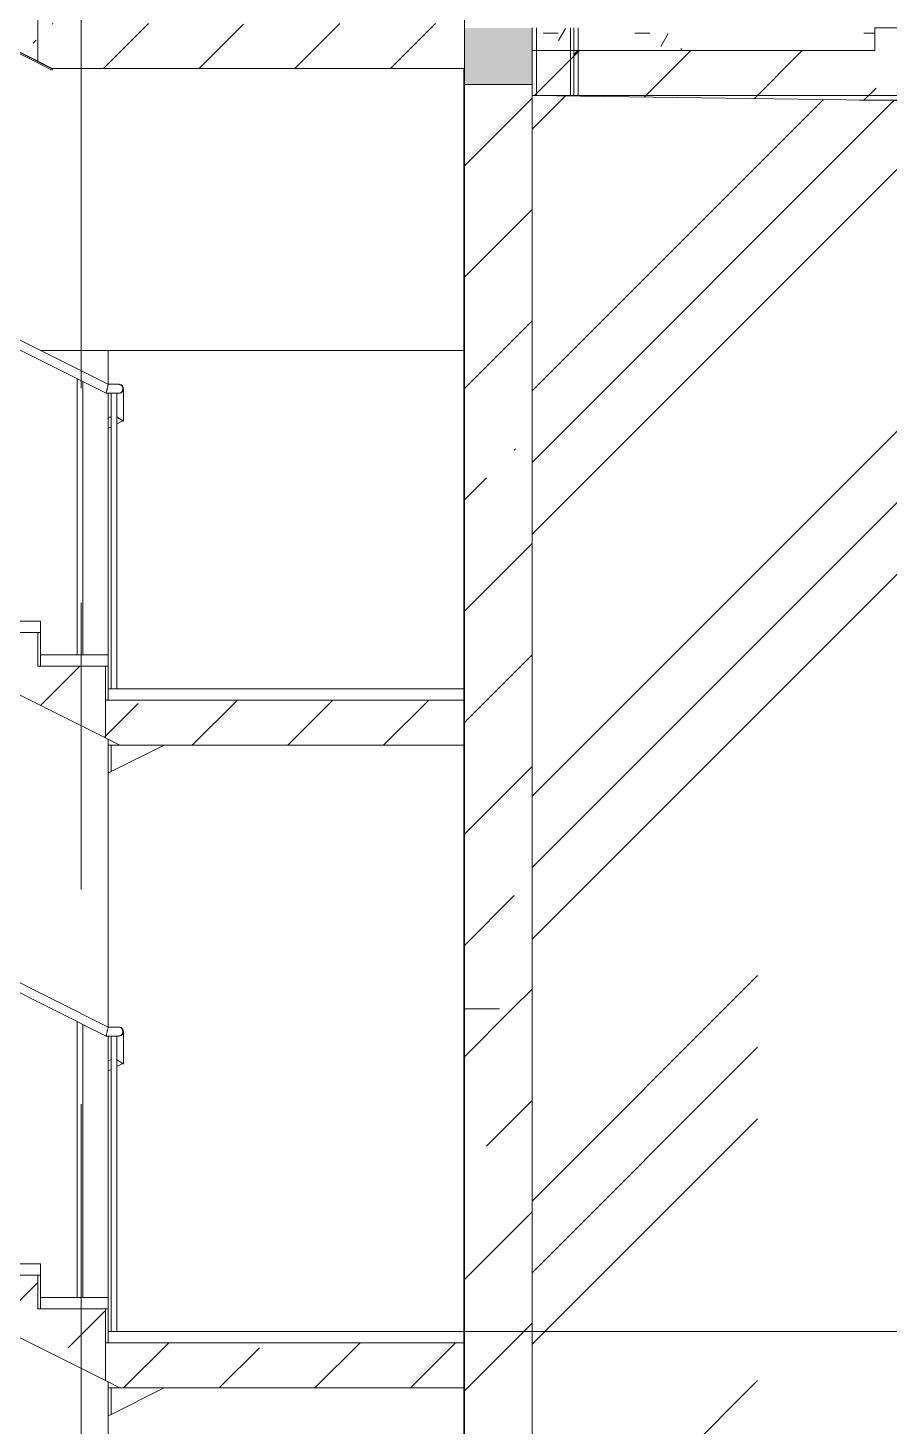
# Model space of a CAD drawing. Header units: millimetres. Extents: x -39507 to 33074, y -24219 to 30962.
# Drawn here: x 23481 to 27300, y -12299 to -6100 of the extents above; entities that cross this region are included whole.
import ezdxf

# ---------------------------------------------------------------- set-up
doc = ezdxf.new("R2010")
doc.units = ezdxf.units.MM
doc.linetypes.add('Осевые', pattern=[6350, 1270, -952.5, 3175, -952.5])
for name, color, linetype, lineweight in [('Балясины', 7, 'Continuous', 9), ('Верхние поручни', 7, 'Continuous', 9), ('Высотные отметки', 7, 'Continuous', 9), ('Лестницы', 7, 'Continuous', 9), ('Лестницы-1', 7, 'Continuous', 18), ('Обобщенные модели', 7, 'Continuous', 9), ('Обобщенные модели-1', 7, 'Continuous', 18), ('Общие ребра', 7, 'Continuous', 9), ('Ограждение', 7, 'Continuous', 9), ('Основа _2_-1', 7, 'Continuous', 9), ('Отделка 1 _4_-1', 7, 'Continuous', 9), ('Отделка 2 _5_-1', 7, 'Continuous', 9), ('Перекрытия', 7, 'Continuous', 9), ('Проступи_подступенки', 7, 'Continuous', 18), ('Проступи_подступенки-1', 7, 'Continuous', 9), ('Стены', 7, 'Continuous', 9), ('Стены-1', 7, 'Continuous', 18), ('Структура _1_', 7, 'Continuous', 18), ('Термическая_воздушная прослойка _3_-1', 7, 'Continuous', 9), ('Фундамент несущей конструкции', 7, 'Continuous', 9), ('Фундамент несущей конструкции-1', 7, 'Continuous', 18), ('Черная _3 сплошная', 7, 'Continuous', 18), ('Штриховка разреза-2', 7, 'Continuous', 9)]:
    doc.layers.add(name, color=color, linetype=linetype, lineweight=lineweight)
doc.layers.add('Оси-3', color=7, linetype='Осевые', lineweight=9, true_color=0xaaaaaa)
doc.layers.add('Элементы узлов-2', color=7, linetype='Continuous', lineweight=9, true_color=0x585858)
pattern_1 = [(45, (-2885.9, 6475), (-493.914, 493.914), []), (45, (-2392, 6475), (-493.914, 493.914), [873.125, -174.625, 6.706, -167.919])]
pattern_2 = [(45, (-2885.9, 6475), (-424.264, 424.264), [600, -100, 20, -100]), (45, (-2885.9, 6899), (-424.264, 424.264), [])]

# ---------------------------------------------------------------- blocks, each defined once
blk = doc.blocks.new('Стена монолитная - Стена монолитная-463893-Разрез 2-2')
at = {"layer": 'Штриховка разреза-2'}
h = blk.add_hatch(dxfattribs=at)
h.set_pattern_fill('FP_1', color=256, style=0, pattern_type=2)
h.set_pattern_definition(pattern_1)
h.paths.add_polyline_path([(-31682.9, -16700), (-31382.9, -16700), (-31382.9, -10800), (-31682.9, -10800), (-31682.9, -16398.6)], flags=0)
h.paths.add_polyline_path([(25417.1, -16700), (25717.1, -16700), (25717.1, -10450), (25417.1, -10450), (25417.1, -16398.6)], flags=0)
at = {"layer": 'Стены'}
for p, q in [((25467.1, -10450), (25418.1, -10450)), ((25417.1, -16700), (25417.1, -10700))]:
    blk.add_line(p, q, dxfattribs=at)
at = {"layer": 'Стены-1'}
for p, q in [((25417.1, -10450), (25417.1, -16700)), ((25717.1, -16700), (25717.1, -10450))]:
    blk.add_line(p, q, dxfattribs=at)
blk = doc.blocks.new('Стена наружная на отм_-10_450 - Стена наружная на отм_-10_450-507337-Разрез 2-2')
at = {"layer": 'Фундамент несущей конструкции'}
h = blk.add_hatch(dxfattribs=at)
h.set_pattern_fill('FP_1', color=256, style=0, pattern_type=2)
h.set_pattern_definition(pattern_1)
h.paths.add_polyline_path([(25717.1, -10450), (25717.1, -6350), (25417.1, -6350), (25417.1, -10450)], flags=0)
h.paths.add_polyline_path([(-31382.9, -10390), (-31382.9, -6350), (-31682.9, -6350), (-31682.9, -10390), (-31387.3, -10390)], flags=0)
for p, q in [((25717.1, -6350), (25417.1, -6350)), ((25417.1, -6350), (25417.1, -10450)), ((25542.1, -6350), (25572.1, -6350)), ((25417.5, -10450), (25572.1, -10450)), ((25572.1, -10450), (25542.1, -10450))]:
    blk.add_line(p, q, dxfattribs=at)
at = {"layer": 'Фундамент несущей конструкции-1'}
for p, q in [((25417.1, -6350), (25417.1, -10450)), ((25717.1, -10450), (25717.1, -6350))]:
    blk.add_line(p, q, dxfattribs=at)
blk = doc.blocks.new('консоль5 - консоль-537853-Разрез 2-2')
at = {"layer": 'Фундамент несущей конструкции'}
blk.add_line((25717.1, -6465), (25717.1, -10450), dxfattribs=at)
blk = doc.blocks.new('консоль8 - консоль-537953-Разрез 2-2')
at = {"layer": 'Фундамент несущей конструкции'}
for p, q in [((25717.1, -6300), (25717.1, -10450)), ((27437.1, -6400), (27437.1, -6300))]:
    blk.add_line(p, q, dxfattribs=at)
blk = doc.blocks.new('консоль10 - консоль-665192-Разрез 2-2')
at = {"layer": 'Фундамент несущей конструкции'}
for p, q in [((25717.1, -6300), (25717.1, -10450)), ((27437.1, -6400), (27437.1, -6300))]:
    blk.add_line(p, q, dxfattribs=at)
blk = doc.blocks.new('Крыльцо А6 - Крыльцо А-17-1224198-Разрез 2-2')
at = {"layer": 'Обобщенные модели'}
h = blk.add_hatch(dxfattribs=at)
h.set_pattern_fill('FP_1', color=256, style=0, pattern_type=2)
h.set_pattern_definition(pattern_1)
h.paths.add_polyline_path([(27437.1, -6423.7), (27437.1, -6100), (27237.1, -6100), (27237.1, -6200), (25717.1, -6200), (25717.1, -6400), (27404, -6423.3)], flags=0)
at = {"layer": 'Обобщенные модели-1'}
for p, q in [((27437.1, -6100), (27237.1, -6100)), ((27237.1, -6100), (27237.1, -6200)), ((27437.1, -6423.7), (27437.1, -6100)), ((27237.1, -6200), (25717.1, -6200)), ((25717.1, -6200), (25717.1, -6450))]:
    blk.add_line(p, q, dxfattribs=at)
blk = doc.blocks.new('Ограждение - 25mm-V154-Разрез 2-2')
at = {"layer": 'Балясины'}
for p, q in [((23700, -7656.2), (23700, -8880)), ((23700.3, -7656.3), (23700.3, -7656.3)), ((23725, -8880), (23725, -7668.7)), ((23712.5, -8880), (23701.7, -8880)), ((23701.7, -8880), (23712.5, -8880)), ((23712.5, -8880), (23718.3, -8880)), ((23718.3, -8880), (23712.5, -8880)), ((23718.8, -8880), (23723.3, -8880)), ((23723.3, -8880), (23718.8, -8880))]:
    blk.add_line(p, q, dxfattribs=at)
blk = doc.blocks.new('Ограждение - 25mm-V44-Разрез 2-2')
at = {"layer": 'Балясины'}
for p, q in [((-23340.4, 18110), (-23340.4, 16800)), ((-23315.4, 16800), (-23315.4, 18110)), ((-23338.7, 16800), (-23317.1, 16800)), ((-23317.1, 16800), (-23338.7, 16800))]:
    blk.add_line(p, q, dxfattribs=at)
blk = doc.blocks.new('Ограждение - 25mm-6839857-Разрез 2-2')
at = {"layer": 'Балясины'}
for p, q in [((21780, -968.3), (21780, -2130)), ((21805, -2130), (21805, -955.8)), ((21792.5, -2130), (21781.7, -2130)), ((21781.7, -2130), (21792.5, -2130)), ((21792.5, -2130), (21803.3, -2130)), ((21803.3, -2130), (21792.5, -2130))]:
    blk.add_line(p, q, dxfattribs=at)
blk = doc.blocks.new('Ограждение - Ограждение-7015408-Разрез 2-2')
for name, p in [('Ограждение - 25mm-V154-Разрез 2-2', (0, 0)), ('Ограждение - 25mm-V44-Разрез 2-2', (47190.4, -25830)), ('Ограждение - 25mm-V44-Разрез 2-2', (47190.4, -25830)), ('Ограждение - 25mm-V44-Разрез 2-2', (47190.4, -25830)), ('Ограждение - 25mm-V44-Разрез 2-2', (47190.4, -25830)), ('Ограждение - 25mm-V44-Разрез 2-2', (47190.4, -25830)), ('Ограждение - 25mm-V44-Разрез 2-2', (47190.4, -25830)), ('Ограждение - 25mm-V44-Разрез 2-2', (47190.4, -25830)), ('Ограждение - 25mm-6839857-Разрез 2-2', (2070, -6900)), ('Ограждение - 25mm-V154-Разрез 2-2', (0, -2850)), ('Ограждение - 25mm-V44-Разрез 2-2', (47190.4, -28680)), ('Ограждение - 25mm-V44-Разрез 2-2', (47190.4, -28680)), ('Ограждение - 25mm-V44-Разрез 2-2', (47190.4, -28680)), ('Ограждение - 25mm-V44-Разрез 2-2', (47190.4, -28680)), ('Ограждение - 25mm-V44-Разрез 2-2', (47190.4, -28680)), ('Ограждение - 25mm-V44-Разрез 2-2', (47190.4, -28680)), ('Ограждение - 25mm-V44-Разрез 2-2', (47190.4, -28680)), ('Ограждение - 25mm-6839857-Разрез 2-2', (2070, -9750))]:
    blk.add_blockref(name, p)
blk = doc.blocks.new('Тип верхнего поручня - Верхний поручень_Внутренний_-7015432-Разрез 2-2')
at = {"layer": 'Верхние поручни'}
for p, q in [((23837.1, -7680), (21111.7, -6317.3)), ((21071.7, -6342), (23827.7, -7720)), ((23882.5, -7680), (23837.1, -7680)), ((23827.7, -7720), (23882.5, -7720)), ((23904.6, -7843.3), (23904.6, -7700)), ((23850.2, -7823.5), (23837.1, -7830)), ((23837.1, -7874.7), (23850.2, -7868.2)), ((23876.9, -7854.8), (23902.5, -7842)), ((23882.5, -7829.7), (23877.3, -7826.5)), ((23877.3, -7826.5), (23882.5, -7829.7)), ((23837.1, -10530), (21111.7, -9167.3)), ((21071.7, -9192), (23827.7, -10570)), ((23882.5, -10530), (23837.1, -10530)), ((23827.7, -10570), (23882.5, -10570)), ((23904.6, -10693.3), (23904.6, -10550)), ((23850.2, -10673.5), (23837.1, -10680)), ((23837.1, -10724.7), (23850.2, -10718.2)), ((23875, -10705.8), (23902.5, -10692)), ((23882.5, -10679.7), (23877.3, -10676.5)), ((23877.3, -10676.5), (23882.5, -10679.7))]:
    blk.add_line(p, q, dxfattribs=at)
at = {"layer": 'Верхние поручни', "flags": 128}
for points in [[(23884.6, -7720), (23889.8, -7719.3), (23894.6, -7717.3), (23898.8, -7714.1), (23902, -7710), (23904, -7705.2), (23904.6, -7700), (23904, -7694.8), (23902, -7690), (23898.8, -7685.9), (23894.6, -7682.7), (23889.8, -7680.7), (23884.6, -7680)], [(23884.6, -7831), (23879.5, -7827.8), (23875, -7825)], [(23875, -7825), (23879.5, -7827.8), (23884.6, -7831)], [(23882.5, -7829.7), (23887.7, -7832.9), (23892.5, -7835.8), (23896.7, -7838.4), (23899.8, -7840.4)], [(23899.8, -7840.4), (23896.7, -7838.4), (23892.5, -7835.8), (23887.7, -7832.9), (23882.5, -7829.7)], [(23884.6, -7831), (23889.8, -7834.2), (23894.6, -7837.1), (23898.8, -7839.7), (23902, -7841.7)], [(23904.6, -7843.3), (23904, -7842.9), (23902, -7841.7), (23898.8, -7839.7), (23894.6, -7837.1), (23889.8, -7834.2), (23884.6, -7831)], [(23884.6, -10570), (23889.8, -10569.3), (23894.6, -10567.3), (23898.8, -10564.1), (23902, -10560), (23904, -10555.2), (23904.6, -10550), (23904, -10544.8), (23902, -10540), (23898.8, -10535.9), (23894.6, -10532.7), (23889.8, -10530.7), (23884.6, -10530)], [(23884.6, -10681), (23879.5, -10677.8), (23875, -10675)], [(23875, -10675), (23879.5, -10677.8), (23884.6, -10681)], [(23882.5, -10679.7), (23887.7, -10682.9), (23892.5, -10685.8), (23896.7, -10688.4), (23899.8, -10690.4)], [(23899.8, -10690.4), (23896.7, -10688.4), (23892.5, -10685.8), (23887.7, -10682.9), (23882.5, -10679.7)], [(23884.6, -10681), (23889.8, -10684.2), (23894.6, -10687.1), (23898.8, -10689.7), (23902, -10691.7)], [(23904.6, -10693.3), (23904, -10692.9), (23902, -10691.7), (23898.8, -10689.7), (23894.6, -10687.1), (23889.8, -10684.2), (23884.6, -10681)]]:
    blk.add_lwpolyline(points, dxfattribs=at)
at = {"layer": 'Верхние поручни'}
for points, knots in [([(23832.4, -7700), (23832.8, -7698.3), (23833.6, -7694.8), (23834.8, -7689.9), (23835.8, -7685.7), (23836.8, -7681.4), (23837.1, -7680), (23837.1, -7680)], [-1, -1, -1, -1, -0.9166667, -0.8333333, -0.75, -0.6666667, -0.5, -0.5, -0.5, -0.5]), ([(23882.5, -7680), (23883, -7680), (23883.8, -7680), (23885.1, -7680.2), (23886.4, -7680.4), (23887.7, -7680.7), (23889, -7681), (23890.2, -7681.5), (23891.4, -7682), (23892.5, -7682.7), (23893.6, -7683.4), (23895.1, -7684.4), (23896.4, -7685.5), (23897.6, -7686.8), (23898.7, -7688.2), (23899.9, -7690), (23901.1, -7692.3), (23902.2, -7695.6), (23902.5, -7698.3), (23902.5, -7700)], [0.5, 0.5, 0.5, 0.5, 0.5208333, 0.5416667, 0.5625, 0.5833333, 0.6041667, 0.625, 0.6458333, 0.6666667, 0.6875, 0.7083333, 0.75, 0.7708333, 0.7916667, 0.8333333, 0.875, 0.9166667, 1, 1, 1, 1]), ([(23827.7, -7720), (23827.7, -7720), (23828, -7718.6), (23829, -7714.3), (23830, -7710.1), (23831.2, -7705.2), (23832, -7701.7), (23832.4, -7700)], [-0.5, -0.5, -0.5, -0.5, -0.3333333, -0.25, -0.1666667, -0.0833333, 0, 0, 0, 0]), ([(23902.5, -7700), (23902.5, -7701.7), (23902.2, -7704.4), (23901.1, -7707.7), (23899.9, -7710), (23898.7, -7711.8), (23897.6, -7713.2), (23896.4, -7714.5), (23894.7, -7715.9), (23892.9, -7717.1), (23891.4, -7718), (23890.2, -7718.5), (23889, -7719), (23887.7, -7719.3), (23886.4, -7719.6), (23885.1, -7719.8), (23883.8, -7720), (23883, -7720), (23882.5, -7720)], [0, 0, 0, 0, 0.0833333, 0.125, 0.1666667, 0.2083333, 0.2291667, 0.25, 0.2916667, 0.3333333, 0.3541667, 0.375, 0.3958333, 0.4166667, 0.4375, 0.4583333, 0.4791667, 0.5, 0.5, 0.5, 0.5]), ([(23832.4, -10550), (23832.8, -10548.3), (23833.6, -10544.8), (23834.8, -10539.9), (23835.8, -10535.7), (23836.8, -10531.4), (23837.1, -10530), (23837.1, -10530)], [-1, -1, -1, -1, -0.9166667, -0.8333333, -0.75, -0.6666667, -0.5, -0.5, -0.5, -0.5]), ([(23882.5, -10530), (23883, -10530), (23883.8, -10530), (23885.1, -10530.2), (23886.4, -10530.4), (23887.7, -10530.7), (23889, -10531), (23890.2, -10531.5), (23891.4, -10532), (23892.5, -10532.7), (23893.6, -10533.4), (23895.1, -10534.4), (23896.4, -10535.5), (23897.6, -10536.8), (23898.7, -10538.2), (23899.9, -10540), (23901.1, -10542.3), (23902.2, -10545.6), (23902.5, -10548.3), (23902.5, -10550)], [0.5, 0.5, 0.5, 0.5, 0.5208333, 0.5416667, 0.5625, 0.5833333, 0.6041667, 0.625, 0.6458333, 0.6666667, 0.6875, 0.7083333, 0.75, 0.7708333, 0.7916667, 0.8333333, 0.875, 0.9166667, 1, 1, 1, 1]), ([(23827.7, -10570), (23827.7, -10570), (23828, -10568.6), (23829, -10564.3), (23830, -10560.1), (23831.2, -10555.2), (23832, -10551.7), (23832.4, -10550)], [-0.5, -0.5, -0.5, -0.5, -0.3333333, -0.25, -0.1666667, -0.0833333, 0, 0, 0, 0]), ([(23902.5, -10550), (23902.5, -10551.7), (23902.2, -10554.4), (23901.1, -10557.7), (23899.9, -10560), (23898.7, -10561.8), (23897.6, -10563.2), (23896.4, -10564.5), (23894.7, -10565.9), (23892.9, -10567.1), (23891.4, -10568), (23890.2, -10568.5), (23889, -10569), (23887.7, -10569.3), (23886.4, -10569.6), (23885.1, -10569.8), (23883.8, -10570), (23883, -10570), (23882.5, -10570)], [0, 0, 0, 0, 0.0833333, 0.125, 0.1666667, 0.2083333, 0.2291667, 0.25, 0.2916667, 0.3333333, 0.3541667, 0.375, 0.3958333, 0.4166667, 0.4375, 0.4583333, 0.4791667, 0.5, 0.5, 0.5, 0.5])]:
    blk.add_open_spline(points, degree=3, knots=knots, dxfattribs=at)
for points in [[(23836.5, -7682.7), (23836.3, -7683.6), (23835.8, -7685.7), (23834.8, -7689.9), (23833.6, -7694.8), (23832.8, -7698.3), (23832.4, -7700)], [(23832.4, -7700), (23832, -7701.7), (23831.2, -7705.2), (23830, -7710.1), (23829, -7714.3), (23828.5, -7716.4), (23828.3, -7717.3)], [(23836.5, -10532.7), (23836.3, -10533.6), (23835.8, -10535.7), (23834.8, -10539.9), (23833.6, -10544.8), (23832.8, -10548.3), (23832.4, -10550)], [(23832.4, -10550), (23832, -10551.7), (23831.2, -10555.2), (23830, -10560.1), (23829, -10564.3), (23828.5, -10566.4), (23828.3, -10567.3)]]:
    blk.add_open_spline(points, degree=3, dxfattribs=at)

msp = doc.modelspace()

# ---------------------------------------------------------------- hatches: boundary and pattern name
at = {"layer": 'Лестницы'}
h = msp.add_hatch(dxfattribs=at)
h.set_pattern_fill('FP_2', color=256, style=0, pattern_type=2)
h.set_pattern_definition(pattern_2)
h.paths.add_polyline_path([(23524.6, -6247.7), (23524.6, -5930), (23224.6, -5930), (23224.6, -5780), (22924.6, -5780), (22924.6, -5630), (22624.6, -5630), (22624.6, -5480), (22324.6, -5480), (22324.6, -5330), (22024.6, -5330), (22024.6, -5180), (21724.6, -5180), (21724.6, -5030), (21424.6, -5030), (21424.6, -4880), (21124.6, -4880), (21124.6, -4730), (20824.6, -4730), (20824.6, -4580), (20524.6, -4580), (20524.6, -4430), (20224.6, -4430), (20224.6, -4280), (19924.6, -4280), (19924.6, -4130), (19624.6, -4130), (19624.6, -3980), (19324.6, -3980), (19324.6, -3830), (19024.6, -3830), (19024.6, -3997.7), (23434.7, -6202.7)], flags=0)
h = msp.add_hatch(dxfattribs=at)
h.set_pattern_fill('FP_2', color=256, style=0, pattern_type=2)
h.set_pattern_definition(pattern_2)
h.paths.add_polyline_path([(25135.8, -6280), (25417.1, -6280), (25417.1, -6080), (23524.6, -6080), (23524.6, -6247.7), (23589.2, -6280), (24568.8, -6280)], flags=0)
h = msp.add_hatch(dxfattribs=at)
h.set_pattern_fill('FP_2', color=256, style=0, pattern_type=2)
h.set_pattern_definition(pattern_2)
h.paths.add_polyline_path([(23824.6, -9247.7), (23824.6, -8930), (23524.6, -8930), (23524.6, -8780), (23224.6, -8780), (23224.6, -8630), (22924.6, -8630), (22924.6, -8480), (22624.6, -8480), (22624.6, -8330), (22324.6, -8330), (22324.6, -8180), (22024.6, -8180), (22024.6, -8030), (21724.6, -8030), (21724.6, -7880), (21424.6, -7880), (21424.6, -7730), (21124.6, -7730), (21124.6, -7897.7), (23718.2, -9194.5)], flags=0)
h = msp.add_hatch(dxfattribs=at)
h.set_pattern_fill('FP_2', color=256, style=0, pattern_type=2)
h.set_pattern_definition(pattern_2)
h.paths.add_polyline_path([(23889.2, -9280), (25417.1, -9280), (25417.1, -9080), (23824.6, -9080), (23824.6, -9247.7)], flags=0)
h = msp.add_hatch(dxfattribs=at)
h.set_pattern_fill('FP_2', color=256, style=0, pattern_type=2)
h.set_pattern_definition(pattern_2)
h.paths.add_polyline_path([(23824.6, -12097.7), (23824.6, -11780), (23524.6, -11780), (23524.6, -11630), (23224.6, -11630), (23224.6, -11480), (22924.6, -11480), (22924.6, -11330), (22624.6, -11330), (22624.6, -11180), (22324.6, -11180), (22324.6, -11030), (22024.6, -11030), (22024.6, -10880), (21724.6, -10880), (21724.6, -10730), (21424.6, -10730), (21424.6, -10580), (21124.6, -10580), (21124.6, -10747.7), (23663.5, -12017.2)], flags=0)
h = msp.add_hatch(dxfattribs=at)
h.set_pattern_fill('FP_2', color=256, style=0, pattern_type=2)
h.set_pattern_definition(pattern_2)
h.paths.add_polyline_path([(23889.2, -12130), (25417.1, -12130), (25417.1, -11930), (23824.6, -11930), (23824.6, -12097.7)], flags=0)
at = {"layer": 'Штриховка разреза-2'}
h = msp.add_hatch(dxfattribs=at)
h.set_pattern_fill('FP_2', color=256, style=0, pattern_type=2)
h.set_pattern_definition(pattern_2)
h.paths.add_polyline_path([(-12289, -6350), (19717.1, -6350), (19717.1, -6100), (-31682.9, -6100), (-31682.9, -6350), (-13332.9, -6350)], flags=0)
h.paths.add_polyline_path([(25717.1, -6350), (25717.1, -6100), (25417.1, -6100), (25417.1, -6350), (25702.9, -6350)], flags=0)
h = msp.add_hatch(dxfattribs=at)
h.set_pattern_fill('FP_3', color=256, style=0, pattern_type=2)
h.set_pattern_definition([(0, (-2885.9, 6475), (812.8, 203.2), [67.056, -542.544, 67.056, -542.544, -3251.2]), (0, (-2885.9, 6475), (812.8, 203.2), [-1219.2, 67.056, -1152.144, 67.056, -542.544, -1422.4]), (0, (-2885.9, 6475), (812.8, 203.2), [-3048, 67.056, -339.344, 67.056, -948.944]), (120, (-2581.1, 6576.6), (-582.3764, 602.3054), [67.056, -542.544, 67.056, -3793.744]), (120, (-2581.1, 6576.6), (-582.3764, 602.3054), [-676.656, -542.544, 67.056, -1152.144, -2032]), (120, (-2581.1, 6576.6), (-582.3764, 602.3054), [-2438.4, 67.056, -542.544, 67.056, -1355.344]), (120, (-2581.1, 6576.6), (-582.3764, 602.3054), [-3115.056, -339.344, 67.056, -948.944]), (240, (-2479.5, 6983), (-230.4236, -805.5054), [67.056, -542.544, 67.056, -542.544, -3251.2]), (240, (-2479.5, 6983), (-230.4236, -805.5054), [-1219.2, 67.056, -1152.144, 67.056, -542.544, -1422.4]), (240, (-2479.5, 6983), (-230.4236, -805.5054), [-3048, 67.056, -339.344, 67.056, -948.944])])
h.paths.add_polyline_path([(26836.9, -6200), (27237.1, -6200), (27237.1, -6100), (25717.1, -6102.2), (25717.1, -6200), (26269.9, -6200)], flags=0)
h = msp.add_hatch(dxfattribs=at)
h.set_pattern_fill('FP_5', color=256, style=0, pattern_type=2)
h.set_pattern_definition([(45, (-2885.9, 6475), (-502.894, 502.894), []), (45, (-2885.9, 7237), (-502.894, 502.894), [])])
h.paths.add_polyline_path([(25922.1, -6400), (25922.1, -6100), (25902.1, -6102.2), (25902.1, -6400)], flags=0)
h = msp.add_hatch(dxfattribs=at)
h.set_pattern_fill('FP_1', color=256, style=0, pattern_type=2)
h.set_pattern_definition(pattern_1)
h.paths.add_polyline_path([(28058.3, -6432.3), (28058.3, -6420), (27167.4, -6420), (27971, -6431.1)], flags=0)
at = {"layer": 'Элементы узлов-2'}
h = msp.add_hatch(dxfattribs=at)
h.set_pattern_fill('FP_17', color=256, style=0, pattern_type=2)
h.set_pattern_definition([(45, (-2885.9, 6475), (-898.026, 898.026), []), (45, (-2568.4, 6475), (0, 1796.05), []), (45, (-3203.4, 6475), (0, 1796.05), [])])
h.paths.add_polyline_path([(-3216.3, -18956.9), (26717.1, -18956.9), (26717.1, -9850), (28417.1, -7620), (32968.6, -7620), (32968.6, -6500), (25717.1, -6400), (25717.1, -17400), (-31682.9, -17400), (-31682.9, -6700), (-39507, -6700), (-39507, -7700), (-35182.9, -7700), (-32682.9, -10600), (-32682.9, -18956.9), (-12289, -18956.9)], flags=0)

# ---------------------------------------------------------------- linework, layer by layer
at = {"layer": 'Высотные отметки'}
for p, q in [((23911.2, -11880), (25336.6, -11880)), ((25336.6, -11880), (29109.4, -11880))]:
    msp.add_line(p, q, dxfattribs=at)
at = {"layer": 'Лестницы'}
for p, q in [((23837.1, -9280), (23837.1, -9254)), ((23837.1, -9254), (23889.2, -9280)), ((23889.2, -9280), (23837.1, -9280)), ((23849.6, -9397.7), (23849.6, -9280)), ((24085, -9280), (23849.6, -9397.7)), ((23849.6, -9280), (24085, -9280)), ((23849.6, -9397.7), (23849.6, -9280)), ((23837.1, -9404), (23849.6, -9397.7)), ((23837.1, -12130), (23837.1, -12104)), ((23837.1, -12104), (23889.2, -12130)), ((23889.2, -12130), (23837.1, -12130)), ((23849.6, -12247.7), (23849.6, -12130)), ((24085, -12130), (23849.6, -12247.7)), ((23849.6, -12130), (24085, -12130)), ((23849.6, -12247.7), (23849.6, -12130)), ((23849.6, -12247.7), (23837.1, -12254))]:
    msp.add_line(p, q, dxfattribs=at)
at = {"layer": 'Лестницы-1'}
for p, q in [((19024.6, -3997.7), (23524.6, -6247.7)), ((23524.6, -6247.7), (23524.6, -5930)), ((23524.6, -6080), (23524.6, -6247.7)), ((25417.1, -6280), (25417.1, -6080)), ((23524.6, -6247.7), (23589.2, -6280)), ((23589.2, -6280), (25417.1, -6280)), ((21124.6, -7897.7), (23824.6, -9247.7)), ((23524.6, -8780), (23224.6, -8780)), ((23524.6, -8930), (23524.6, -8780)), ((23824.6, -8930), (23524.6, -8930)), ((23824.6, -9247.7), (23824.6, -8930)), ((25417.1, -9080), (23824.6, -9080)), ((23824.6, -9080), (23824.6, -9247.7)), ((25417.1, -9280), (25417.1, -9080)), ((23824.6, -9247.7), (23889.2, -9280)), ((23889.2, -9280), (25417.1, -9280)), ((21124.6, -10747.7), (23824.6, -12097.7)), ((23524.6, -11630), (23224.6, -11630)), ((23524.6, -11780), (23524.6, -11630)), ((23824.6, -11780), (23524.6, -11780)), ((23824.6, -12097.7), (23824.6, -11780)), ((25417.1, -11930), (23824.6, -11930)), ((23824.6, -11930), (23824.6, -12097.7)), ((25417.1, -12130), (25417.1, -11930)), ((23824.6, -12097.7), (23889.2, -12130)), ((23889.2, -12130), (25417.1, -12130))]:
    msp.add_line(p, q, dxfattribs=at)
at = {"layer": 'Общие ребра'}
for p, q in [((25737.1, -6100), (25737.1, -6400)), ((25887.1, -6100), (25887.1, -6400)), ((25902.1, -6100), (25902.1, -6400)), ((25417.1, -6350), (25717.1, -6350)), ((27167.4, -6420), (28058.3, -6420))]:
    msp.add_line(p, q, dxfattribs=at)
at = {"layer": 'Оси-3'}
for p, q in [((23717.1, -22619.5), (23717.1, 29000)), ((25417.1, -22619.5), (25417.1, 29000))]:
    msp.add_line(p, q, dxfattribs=at)
at = {"layer": 'Основа _2_-1'}
for p, q in [((25717.1, -6100), (25717.1, -6200)), ((27237.1, -6200), (27237.1, -6100)), ((25717.1, -6200), (27237.1, -6200))]:
    msp.add_line(p, q, dxfattribs=at)
at = {"layer": 'Отделка 1 _4_-1'}
for p, q in [((25717.1, -6100), (25717.1, -6400)), ((25717.1, -6400), (25737.1, -6400)), ((25887.1, -6400), (25902.1, -6400))]:
    msp.add_line(p, q, dxfattribs=at)
at = {"layer": 'Отделка 2 _5_-1'}
for p, q in [((25922.1, -6400), (25922.1, -6100)), ((25902.1, -6400), (25922.1, -6400))]:
    msp.add_line(p, q, dxfattribs=at)
at = {"layer": 'Перекрытия'}
for p, q in [((25417.1, -6100), (25417.1, -6350)), ((25717.1, -6400), (25717.1, -6620)), ((25417.1, -10350), (25417.1, -10450)), ((25717.1, -10450), (25717.1, -10700))]:
    msp.add_line(p, q, dxfattribs=at)
at = {"layer": 'Проступи_подступенки'}
for p, q in [((23537.1, -8730), (23237.1, -8730)), ((23537.1, -8780), (23537.1, -8730)), ((23237.1, -8780), (23537.1, -8780)), ((23537.1, -8780), (23524.6, -8780)), ((23524.6, -8780), (23524.6, -8930)), ((23537.1, -8930), (23537.1, -8780)), ((23837.1, -8880), (23537.1, -8880)), ((23537.1, -8880), (23537.1, -8930)), ((23837.1, -8930), (23837.1, -8880)), ((23524.6, -8930), (23537.1, -8930)), ((23537.1, -8930), (23837.1, -8930)), ((23837.1, -8930), (23824.6, -8930)), ((23824.6, -8930), (23824.6, -9080)), ((23837.1, -9080), (23837.1, -8930)), ((25417.1, -9030), (23837.1, -9030)), ((23837.1, -9030), (23837.1, -9080)), ((25417.1, -9080), (25417.1, -9030)), ((23824.6, -9080), (23837.1, -9080)), ((23837.1, -9080), (25417.1, -9080)), ((23537.1, -11580), (23237.1, -11580)), ((23537.1, -11630), (23537.1, -11580)), ((23237.1, -11630), (23537.1, -11630)), ((23537.1, -11630), (23524.6, -11630)), ((23524.6, -11630), (23524.6, -11780)), ((23537.1, -11780), (23537.1, -11630)), ((23837.1, -11730), (23537.1, -11730)), ((23537.1, -11730), (23537.1, -11780)), ((23837.1, -11780), (23837.1, -11730)), ((23524.6, -11780), (23537.1, -11780)), ((23537.1, -11780), (23837.1, -11780)), ((23837.1, -11780), (23824.6, -11780)), ((23824.6, -11780), (23824.6, -11930)), ((23837.1, -11930), (23837.1, -11780)), ((25417.1, -11880), (23837.1, -11880)), ((23837.1, -11880), (23837.1, -11930)), ((25417.1, -11930), (25417.1, -11880)), ((23824.6, -11930), (23837.1, -11930)), ((23837.1, -11930), (25417.1, -11930))]:
    msp.add_line(p, q, dxfattribs=at)
at = {"layer": 'Проступи_подступенки-1'}
for p, q in [((23849.6, -9080), (23837.1, -9080)), ((23849.6, -11930), (23837.1, -11930))]:
    msp.add_line(p, q, dxfattribs=at)
at = {"layer": 'Стены'}
for p, q in [((25417.1, -6280), (25417.1, -6000)), ((25414.6, -7530), (25414.6, -6280)), ((23837.1, -7530), (23537.1, -7530)), ((23537.1, -7530), (25414.6, -7530)), ((23837.1, -7680), (23837.1, -7530)), ((23837.1, -9080), (23837.1, -7720)), ((23837.1, -10530), (23837.1, -9254)), ((23837.1, -11930), (23837.1, -10570)), ((23837.1, -13650), (23837.1, -12104))]:
    msp.add_line(p, q, dxfattribs=at)
at = {"layer": 'Структура _1_'}
for p, q in [((23589.2, -6281.1), (19024.6, -3998.3)), ((19024.6, -4003.9), (23589.2, -6286.7)), ((25417.1, -6100), (25417.1, -6350)), ((25717.1, -6350), (25717.1, -6100)), ((23589.2, -6286.7), (23589.2, -6281.1)), ((25417.1, -6280), (25415.1, -6280)), ((25415.1, -6280), (25415.1, -16650)), ((25417.1, -16650), (25417.1, -6280)), ((25717.1, -6400), (25717.1, -6420)), ((28058.3, -6400), (25717.1, -6400)), ((25717.1, -6420), (25717.1, -6620)), ((25717.1, -6450), (25717.1, -6550))]:
    msp.add_line(p, q, dxfattribs=at)
at = {"layer": 'Термическая_воздушная прослойка _3_-1'}
msp.add_line((25737.1, -6400), (25887.1, -6400), dxfattribs=at)
at = {"layer": 'Черная _3 сплошная'}
for p, q in [((32968.6, -6500), (25717.1, -6400)), ((25717.1, -6400), (25717.1, -17400))]:
    msp.add_line(p, q, dxfattribs=at)

# ---------------------------------------------------------------- block references
at = {"layer": 'Верхние поручни'}
msp.add_blockref('Тип верхнего поручня - Верхний поручень_Внутренний_-7015432-Разрез 2-2', (0, 0), dxfattribs=at)
at = {"layer": 'Обобщенные модели'}
msp.add_blockref('Крыльцо А6 - Крыльцо А-17-1224198-Разрез 2-2', (0, 0), dxfattribs=at)
at = {"layer": 'Ограждение'}
msp.add_blockref('Ограждение - Ограждение-7015408-Разрез 2-2', (0, 0), dxfattribs=at)
at = {"layer": 'Стены'}
msp.add_blockref('Стена монолитная - Стена монолитная-463893-Разрез 2-2', (0, 0), dxfattribs=at)
at = {"layer": 'Фундамент несущей конструкции'}
for name in ['консоль8 - консоль-537953-Разрез 2-2', 'консоль10 - консоль-665192-Разрез 2-2', 'Стена наружная на отм_-10_450 - Стена наружная на отм_-10_450-507337-Разрез 2-2', 'консоль5 - консоль-537853-Разрез 2-2']:
    msp.add_blockref(name, (0, 0), dxfattribs=at)

doc.saveas('drawing.dxf')
